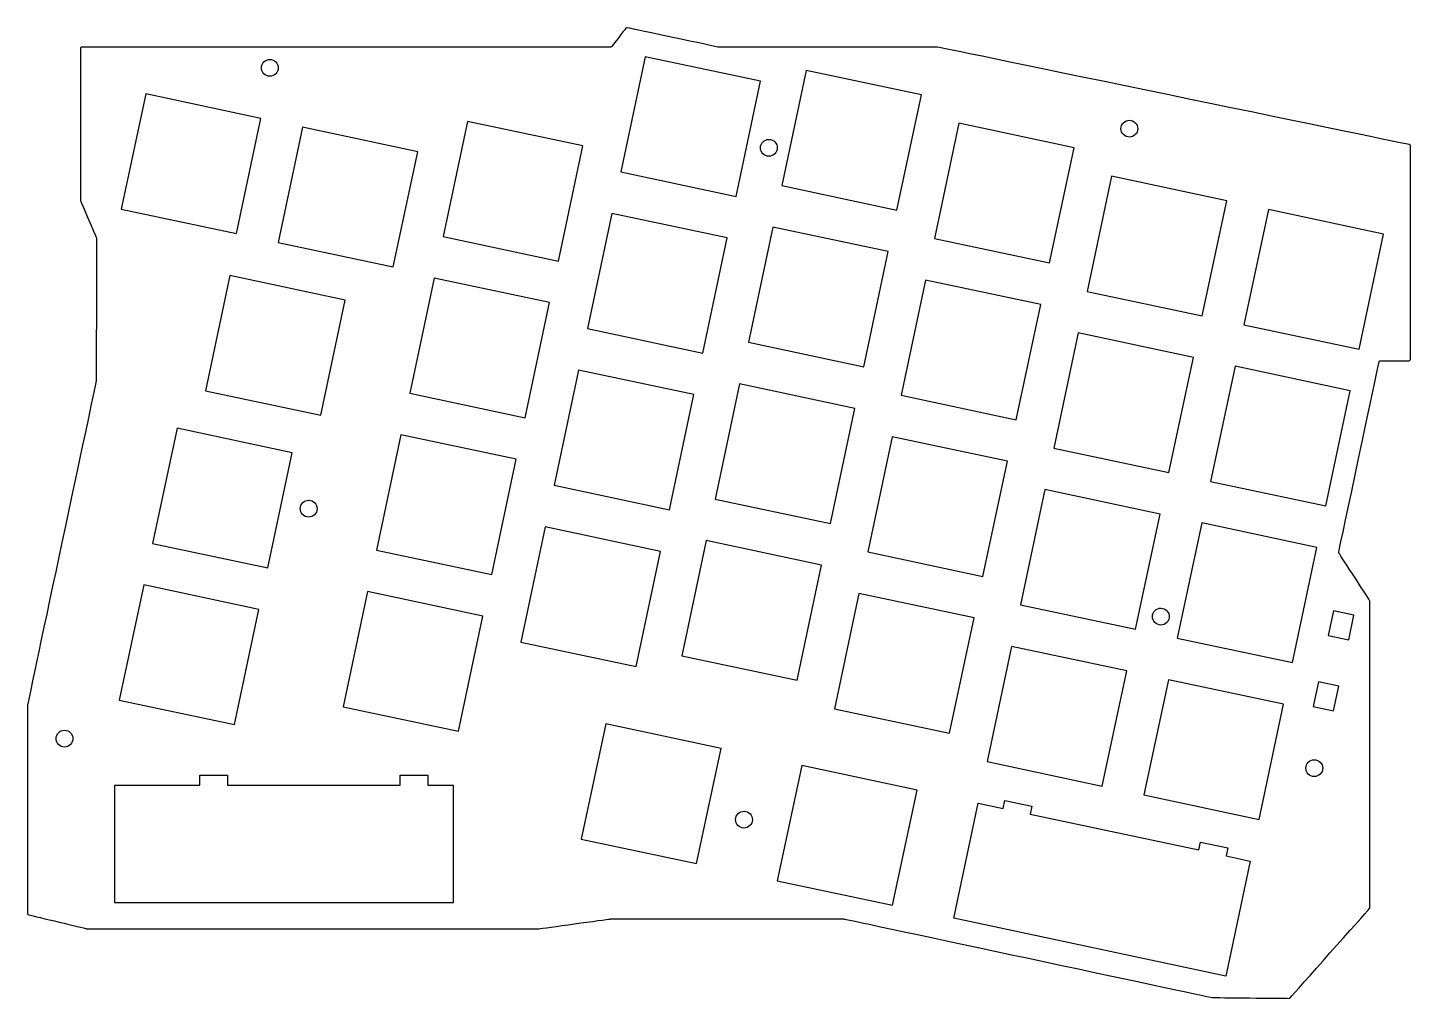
# Model space of a CAD drawing. Extents: x 9 to 173, y 80 to 196.
import ezdxf

# ---------------------------------------------------------------- set-up
doc = ezdxf.new("R2010")
doc.units = 0
doc.layers.get('0').update_dxf_attribs({"linetype": 'CONTINUOUS'})

msp = doc.modelspace()

# ---------------------------------------------------------------- linework, layer by layer
at = {"color": 4}
for points in [[(95.677567, 189.286388), (81.982649, 192.197228), (79.071809, 178.502733), (92.76588, 175.591893), (95.677567, 189.286388)], [(37.369242, 189.866355)], [(114.806307, 187.656131), (101.111473, 190.566971), (98.200633, 176.872477), (111.895467, 173.961637), (114.806307, 187.656131)], [(36.309639, 184.859337), (22.615144, 187.770177), (19.704219, 174.075683), (33.398714, 171.164758), (36.309639, 184.859337)], [(74.567119, 181.596284), (60.872624, 184.507124), (57.961784, 170.812629), (71.656279, 167.901789), (74.567119, 181.596284)], [(132.944447, 181.364975), (119.249613, 184.275815), (116.338773, 170.58132), (130.033607, 167.67048), (132.944447, 181.364975)], [(54.943248, 180.898631), (41.248753, 183.809471), (38.337913, 170.114976), (52.032408, 167.204051), (54.943248, 180.898631)], [(139.511193, 182.638785)], [(96.88068, 182.339488)], [(151.083433, 175.076273), (137.3886, 177.987113), (134.47776, 164.292619), (148.172593, 161.381779), (151.083433, 175.076273)], [(91.71686, 170.652694), (78.021942, 173.563534), (75.111102, 159.869039), (88.805173, 156.958199), (91.71686, 170.652694)], [(169.716873, 171.115567), (156.022887, 174.026407), (153.1112, 160.331912), (166.806033, 157.421072), (169.716873, 171.115567)], [(110.8456, 169.022437), (97.150767, 171.933277), (94.239927, 158.238783), (107.93476, 155.327943), (110.8456, 169.022437)], [(46.324181, 163.255113), (32.629687, 166.165953), (29.718762, 152.471459), (43.413257, 149.560619), (46.324181, 163.255113)], [(70.606412, 162.962675), (56.911917, 165.873515), (54.001077, 152.17902), (67.695572, 149.268095), (70.606412, 162.962675)], [(128.98374, 162.731281), (115.288907, 165.642121), (112.378067, 151.947626), (126.0729, 149.036786), (128.98374, 162.731281)], [(147.122727, 156.442664), (133.427893, 159.353504), (130.517053, 145.659009), (144.211887, 142.748085), (147.122727, 156.442664)], [(87.756153, 152.019085), (74.061235, 154.929925), (71.150395, 141.23543), (84.845313, 138.32459), (87.756153, 152.019085)], [(165.756167, 152.481957), (152.06218, 155.392797), (149.150493, 141.698303), (162.845327, 138.787378), (165.756167, 152.481957)], [(106.884893, 150.388828), (93.19006, 153.299668), (90.27922, 139.605173), (103.974053, 136.694249), (106.884893, 150.388828)], [(40.033025, 145.116804), (26.344795, 148.026289), (23.433871, 134.331795), (37.1221, 131.422309), (40.033025, 145.116804)], [(66.645705, 144.328981), (52.951211, 147.239821), (50.040371, 133.545326), (63.734865, 130.634486), (66.645705, 144.328981)], [(125.023033, 144.097671), (111.3282, 147.008511), (108.41736, 133.314017), (122.112193, 130.403092), (125.023033, 144.097671)], [(143.16202, 137.80897), (129.467187, 140.71981), (126.556347, 127.025315), (140.25118, 124.11456), (143.16202, 137.80897)], [(42.187453, 139.433215)], [(161.79546, 133.848263), (148.101473, 136.759103), (145.190633, 123.064693), (158.88462, 120.153853), (161.79546, 133.848263)], [(83.795023, 133.385391), (70.100529, 136.296231), (67.189689, 122.601567), (80.884183, 119.690727), (83.795023, 133.385391)], [(102.924187, 131.755134), (89.229353, 134.665974), (86.318513, 120.971733), (100.013347, 118.060893), (102.924187, 131.755134)], [(164.408273, 133.1849)], [(36.074858, 126.482602), (22.380363, 129.393442), (19.469523, 115.698693), (33.164018, 112.787853), (36.074858, 126.482602)], [(62.684999, 125.695287), (48.990504, 128.606127), (46.079664, 114.911293), (59.774159, 112.000453), (62.684999, 125.695287)], [(121.062327, 125.463977), (107.367493, 128.374817), (104.456653, 114.680153), (118.151487, 111.769313), (121.062327, 125.463977)], [(143.460893, 126.606046)], [(166.19474, 125.785795), (163.76142, 126.302939), (163.138273, 123.368647), (165.570747, 122.851333), (166.19474, 125.785795)], [(139.201313, 119.175107), (125.50648, 122.085947), (122.59564, 108.39196), (136.290473, 105.48112), (139.201313, 119.175107)], [(157.834753, 115.2144), (144.13992, 118.12524), (141.229927, 104.431253), (154.923913, 101.520413), (157.834753, 115.2144)], [(164.400653, 117.34546), (161.967333, 117.862773), (161.344187, 114.928227), (163.77666, 114.410913), (164.400653, 117.34546)], [(90.984493, 109.94898), (77.289829, 112.858973), (74.378989, 99.164987), (88.073653, 96.254147), (90.984493, 109.94898)], [(12.970425, 110.11916)], [(114.276293, 104.997673), (100.582307, 107.908513), (97.671467, 94.21368), (111.365453, 91.30284), (114.276293, 104.997673)], [(32.355028, 105.596267), (52.845039, 105.596267), (52.845039, 106.777367), (56.145091, 106.777367), (56.145091, 105.596267), (59.134417, 105.596267), (59.134417, 91.593247), (18.934007, 91.593247), (18.934007, 105.596267), (29.05506, 105.596267), (29.05506, 106.777367), (32.355028, 106.777367), (32.355028, 105.596267)], [(161.481347, 106.613113)], [(124.4981, 102.825127), (124.697913, 103.76662), (127.926253, 103.08082), (127.725593, 102.139327), (147.767887, 97.8789), (147.968547, 98.820393), (151.19604, 98.134593), (150.996227, 97.192253), (153.874047, 96.558947), (150.963207, 82.864113), (118.634087, 89.75852), (121.544927, 103.452507), (124.4981, 102.825127)], [(93.925813, 102.46868)]]:
    msp.add_lwpolyline(points, close=True, dxfattribs=at)
for points in [[(79.680054, 195.579831), (79.4004, 195.217796), (78.251135, 193.730203), (78.001368, 193.406945)], [(79.839989, 195.638505), (79.779791, 195.651289), (79.717646, 195.628429), (79.680054, 195.579831)], [(90.6145, 193.348271), (90.170847, 193.44259), (80.899593, 195.413207), (79.839989, 195.638505)], [(14.906752, 193.297895), (14.87678, 193.267923), (14.859931, 193.227198), (14.859931, 193.18478)], [(14.859931, 193.18478), (14.859931, 191.437345), (14.859931, 175.948509), (14.859931, 175.144091)], [(15.019951, 193.3448), (14.977449, 193.3448), (14.936809, 193.327951), (14.906752, 193.297895)], [(77.874791, 193.3448), (75.465601, 193.3448), (18.436929, 193.3448), (15.019951, 193.3448)], [(78.001368, 193.406945), (77.971142, 193.367745), (77.924321, 193.3448), (77.874791, 193.3448)], [(90.64752, 193.3448), (90.636513, 193.3448), (90.625507, 193.345985), (90.6145, 193.348271)], [(116.671513, 193.3448), (115.946767, 193.3448), (91.382427, 193.3448), (90.64752, 193.3448)], [(116.704533, 193.341498), (116.693527, 193.343699), (116.68252, 193.3448), (116.671513, 193.3448)], [(172.7708, 181.745467), (169.8498, 182.349563), (117.752707, 193.124667), (116.704533, 193.341498)], [(36.367466, 190.866522), (36.367466, 191.418379), (36.815861, 191.866351), (37.369242, 191.866351)], [(37.369242, 189.866355), (36.815861, 189.866355), (36.367466, 190.313649), (36.367466, 190.866522)], [(37.369242, 191.866351), (37.918983, 191.866351), (38.367462, 191.418379), (38.367462, 190.866522)], [(38.367462, 190.866522), (38.367462, 190.313649), (37.918983, 189.866355), (37.369242, 189.866355)], [(138.50874, 183.638952), (138.50874, 184.190725), (138.957473, 184.638781), (139.511193, 184.638781)], [(139.511193, 184.638781), (140.06068, 184.638781), (140.509413, 184.190725), (140.509413, 183.638952)], [(95.6945, 181.569275), (95.8088, 182.10911), (96.340507, 182.454211), (96.88068, 182.339488)], [(139.511193, 182.638785), (138.957473, 182.638785), (138.50874, 183.085994), (138.50874, 183.638952)], [(140.509413, 183.638952), (140.509413, 183.085994), (140.06068, 182.638785), (139.511193, 182.638785)], [(96.464967, 180.38318), (95.924793, 180.497903), (95.579353, 181.029356), (95.6945, 181.569275)], [(97.6503, 181.153393), (97.536, 180.613558), (97.004293, 180.268457), (96.464967, 180.38318)], [(96.88068, 182.339488), (97.420007, 182.224765), (97.765447, 181.693312), (97.6503, 181.153393)], [(172.898647, 181.588833), (172.898647, 181.664695), (172.845307, 181.730142), (172.7708, 181.745467)], [(172.898647, 156.214487), (172.898647, 158.281793), (172.898647, 179.717277), (172.898647, 181.588833)], [(14.859931, 175.144091), (14.859931, 175.122671), (14.864249, 175.101419), (14.872631, 175.081692)], [(14.872631, 175.081692), (15.029688, 174.710767), (16.597884, 171.008294), (16.755279, 170.636607)], [(16.767979, 170.573954), (16.766625, 169.766996), (16.741479, 154.254031), (16.740547, 153.674572)], [(16.755279, 170.636607), (16.763661, 170.616795), (16.767979, 170.595544), (16.767979, 170.573954)], [(172.738627, 156.054552), (172.82668, 156.054552), (172.898647, 156.12618), (172.898647, 156.214487)], [(164.38626, 133.305381), (164.656347, 134.577582), (168.819407, 154.164623), (169.19448, 155.927806)], [(169.19448, 155.927806), (169.210567, 156.001635), (169.27576, 156.054552), (169.351113, 156.054552)], [(169.351113, 156.054552), (169.91076, 156.054552), (172.122253, 156.054552), (172.738627, 156.054552)], [(16.737076, 153.641637), (16.54937, 152.756955), (8.779764, 116.13388), (8.591381, 115.246573)], [(16.740547, 153.674572), (16.740547, 153.663481), (16.739362, 153.652474), (16.737076, 153.641637)], [(41.771655, 137.476907), (41.23182, 137.591631), (40.886634, 138.123083), (41.001442, 138.663003)], [(41.001442, 138.663003), (41.116165, 139.202837), (41.647618, 139.547939), (42.187453, 139.433215)], [(42.95775, 138.24712), (42.842942, 137.707285), (42.311489, 137.362184), (41.771655, 137.476907)], [(42.187453, 139.433215), (42.727372, 139.318492), (43.072473, 138.786955), (42.95775, 138.24712)], [(164.408273, 133.1849), (164.385413, 133.220545), (164.376947, 133.263809), (164.38626, 133.305381)], [(168.06418, 127.557784), (167.755147, 128.033441), (164.771493, 132.626185), (164.408273, 133.1849)], [(142.274713, 125.835833), (142.389013, 126.375668), (142.92072, 126.720769), (143.460893, 126.606046)], [(143.460893, 126.606046), (144.00022, 126.491323), (144.34566, 125.95987), (144.230513, 125.419951)], [(168.08958, 127.470662), (168.08958, 127.501565), (168.081113, 127.531876), (168.06418, 127.557784)], [(168.08958, 91.027673), (168.08958, 92.6465), (168.08958, 126.038949), (168.08958, 127.470662)], [(143.044333, 124.649653), (142.505007, 124.7648), (142.159567, 125.29566), (142.274713, 125.835833)], [(144.230513, 125.419951), (144.116213, 124.879947), (143.584507, 124.535353), (143.044333, 124.649653)], [(8.591381, 115.246573), (8.589095, 115.235567), (8.587909, 115.223713), (8.587909, 115.212707)], [(8.587909, 115.212707), (8.587909, 114.514207), (8.587909, 92.206233), (8.587909, 90.32494)], [(11.968649, 111.119073), (11.968649, 111.6711), (12.417129, 112.118987), (12.970425, 112.118987)], [(12.970425, 112.118987), (13.520166, 112.118987), (13.968645, 111.6711), (13.968645, 111.119073)], [(12.970425, 110.11916), (12.417129, 110.11916), (11.968649, 110.5662), (11.968649, 111.119073)], [(13.968645, 111.119073), (13.968645, 110.5662), (13.520166, 110.11916), (12.970425, 110.11916)], [(160.47974, 107.613027), (160.47974, 108.165053), (160.927627, 108.61294), (161.481347, 108.61294)], [(161.481347, 108.61294), (162.030833, 108.61294), (162.479567, 108.165053), (162.479567, 107.613027)], [(161.481347, 106.613113), (160.927627, 106.613113), (160.47974, 107.060153), (160.47974, 107.613027)], [(162.479567, 107.613027), (162.479567, 107.060153), (162.030833, 106.613113), (161.481347, 106.613113)], [(92.739633, 101.698213), (92.853933, 102.238387), (93.38564, 102.58298), (93.925813, 102.46868)], [(93.925813, 102.46868), (94.46514, 102.353533), (94.81058, 101.822673), (94.695433, 101.2825)], [(93.5101, 100.512033), (92.969927, 100.62718), (92.624487, 101.15804), (92.739633, 101.698213)], [(94.695433, 101.2825), (94.581133, 100.742327), (94.049427, 100.397733), (93.5101, 100.512033)], [(158.60522, 80.29194), (159.307107, 81.08188), (167.407167, 90.198787), (168.049787, 90.92184)], [(168.049787, 90.92184), (168.075187, 90.950627), (168.08958, 90.988727), (168.08958, 91.027673)], [(8.587909, 90.32494), (8.587909, 90.250433), (8.638625, 90.186087), (8.710591, 90.169153)], [(8.710591, 90.169153), (9.613985, 89.952407), (15.209012, 88.612133), (15.570793, 88.525773)], [(69.387466, 88.522387), (69.716565, 88.568107), (77.436133, 89.628133), (77.765233, 89.673007)], [(77.765233, 89.673007), (77.772429, 89.673853), (77.779711, 89.6747), (77.786992, 89.6747)], [(77.786992, 89.6747), (78.402942, 89.6747), (104.84612, 89.6747), (105.609813, 89.6747)], [(105.609813, 89.6747), (105.621667, 89.6747), (105.632673, 89.673007), (105.64368, 89.670467)], [(105.64368, 89.670467), (106.59618, 89.467267), (148.415587, 80.537473), (149.343533, 80.339353)], [(15.570793, 88.525773), (15.583069, 88.522387), (15.595515, 88.52154), (15.608131, 88.52154)], [(15.608131, 88.52154), (16.741733, 88.52154), (68.502022, 88.52154), (69.365707, 88.52154)], [(69.365707, 88.52154), (69.372988, 88.52154), (69.380269, 88.52154), (69.387466, 88.522387)], [(149.343533, 80.339353), (149.35454, 80.33766), (149.3647, 80.335967), (149.375707, 80.335967)], [(149.375707, 80.335967), (149.777873, 80.331733), (157.641713, 80.247067), (158.484147, 80.2386)], [(158.484147, 80.2386), (158.530713, 80.237753), (158.57474, 80.257227), (158.60522, 80.29194)]]:
    msp.add_open_spline(points, degree=3, dxfattribs=at)

doc.saveas('drawing.dxf')
